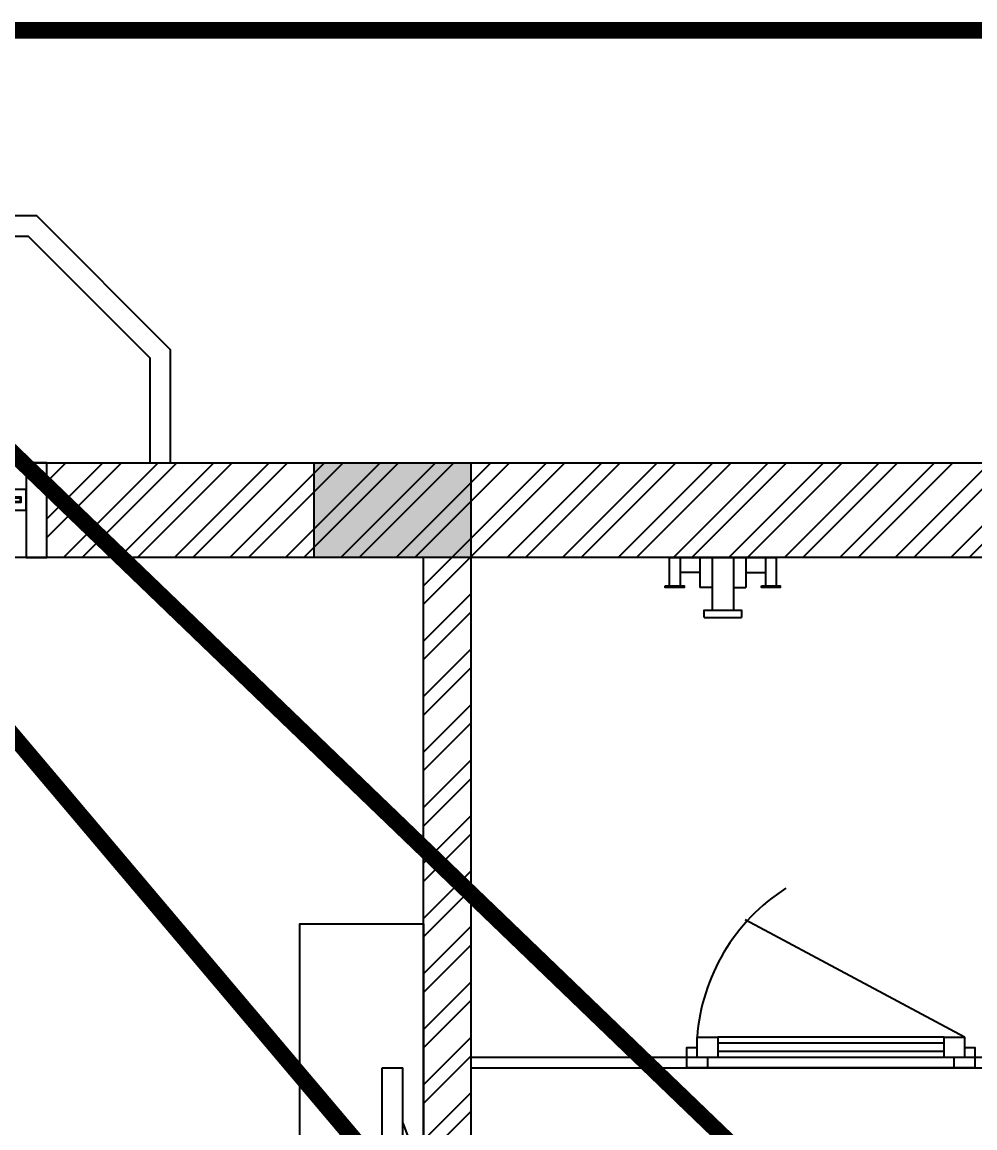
# Model space of a CAD drawing. Header units: millimetres. Extents: x -176651 to 424033, y -469666 to 486614.
# Drawn here: x 259892 to 262207, y 65309 to 67995 of the extents above; entities that cross this region are included whole.
import ezdxf

# ---------------------------------------------------------------- set-up
doc = ezdxf.new("R2010")
doc.units = ezdxf.units.MM
doc.set_wipeout_variables(frame=1)
doc.linetypes.add('1625_East Villa$0$HIDDEN', pattern=[0])
doc.linetypes.add('1625E_Roof Plan$0$DASHED', pattern=[0.75, 0.5, -0.25])
for name, color, linetype in [('1625_East Villa$0$ad-Elevation 10', 8, 'Continuous'), ('1625_East Villa$0$ad-Furniture', 8, 'Continuous'), ('1625_East Villa$0$ad-Glass Sectionline', 8, 'Continuous'), ('1625_East Villa$0$ad-Railing', 8, 'Continuous'), ('1625_East Villa$0$ad-Text main', 8, 'Continuous'), ('1625_East Villa$0$ad-Toilet fixtures', 8, 'Continuous'), ('1625_East Villa$0$ad-Wall', 8, 'Continuous'), ('1625_East Villa$0$ad-Wall hatch', 8, 'Continuous'), ('1625E_Columns$0$ad-Column', 8, 'Continuous'), ('1625E_Columns$0$ad-Column Hatch', 8, 'Continuous'), ('1625E_Roof Plan$0$ad-Primary Roof', 8, 'Continuous'), ('1625E_Roof Plan$0$ad-Secondary Roof', 8, 'Continuous'), ('ad-Plinth', 8, 'Continuous')]:
    doc.layers.add(name, color=color, linetype=linetype)
doc.styles.add('1625_East Villa$0$Standard', font='calibril.ttf')

# ---------------------------------------------------------------- blocks, each defined once
blk = doc.blocks.new('A$C92fa9908')
at = {"layer": 'ad-Plinth', "ltscale": 5}
blk.add_lwpolyline([(0, 13620), (12120, 13620), (12120, 0), (0, 0), (0, 4745), (2830, 4745), (2830, 8645), (0, 8645)], close=True, dxfattribs=at)
blk = doc.blocks.new('zw$C194')
at = {"layer": 'ad-Plinth', "ltscale": 5}
blk.add_blockref('A$C92fa9908', (64583.5, -375453.9), dxfattribs=at)
blk = doc.blocks.new('1625_East Villa$0$3BHK+_A$0$ad_Shower')
for p, q in [((0, 130, 0), (-69.5, 130, 0)), ((0, -130), (0, 130)), ((0, 103.8, 0), (-69.5, 103.8, 0)), ((-36.4, 55.7, 0), (-36.4, 103.8, 0)), ((0, 55.7, 0), (-72.9, 55.7, 0)), ((-72.9, 26.2, 0), (-72.9, 55.7, 0)), ((-145.8, -45.6), (-145.8, 45.6)), ((0, 26.2, 0), (-128.2, 26.2, 0)), ((0, -26.2, 0), (-128.2, -26.2, 0)), ((-72.9, -26.2, 0), (-72.9, -56.1, 0)), ((0, -56.1, 0), (-72.9, -56.1, 0)), ((-36.4, -56.1, 0), (-36.4, -103.8, 0)), ((0, -103.8, 0), (-69.5, -103.8, 0)), ((0, -130, 0), (-69.5, -130, 0))]:
    blk.add_line(p, q)
blk.add_lwpolyline([(-69.5, 94.1), (-69.5, 139.7), (-72.9, 139.7), (-72.9, 94.1)], close=True)
at = {"elevation": 0}
blk.add_lwpolyline([(-145.8, -45.6), (-128.2, -45.6), (-128.2, 45.6), (-145.8, 45.6)], dxfattribs=at)
blk.add_lwpolyline([(-69.5, -139.7), (-69.5, -94.1), (-72.9, -94.1), (-72.9, -139.7)], close=True, dxfattribs=at)
blk = doc.blocks.new('1625_East Villa$0$$ZCDB_AUDIT_GENERATED_C85C')
at = {"color": 8}
for points in [[(675, 75), (141.8, 359.5)], [(625, 75), (75, 75)], [(50, 25), (50, 0), (0, 0), (0, 50), (25, 50)], [(675, 50), (700, 50), (700, 0), (650, 0), (650, 25)], [(700, 0), (0, 0)], [(625, 25), (75, 25)]]:
    blk.add_lwpolyline(points, dxfattribs=at)
for points in [[(75, 25), (25, 25), (25, 75), (75, 75)], [(675, 25), (625, 25), (625, 75), (675, 75)]]:
    blk.add_lwpolyline(points, close=True, dxfattribs=at)
at = {"color": 140}
for points in [[(625, 60), (75, 60)], [(625, 40), (75, 40)]]:
    blk.add_lwpolyline(points, dxfattribs=at)
at = {"color": 8, "linetype": '1625_East Villa$0$HIDDEN'}
blk.add_arc((497.1, 38.3), 473.6, 122.8151, 175.5591, dxfattribs=at)
blk = doc.blocks.new('*U178')
at = {"xscale": -1}
blk.add_blockref('1625_East Villa$0$$ZCDB_AUDIT_GENERATED_C85C', (700, 0), dxfattribs=at)
blk = doc.blocks.new('1625_East Villa$0$A$Cc8134665')
at = {"layer": '1625_East Villa$0$ad-Furniture', "ltscale": 0.125}
for p, q in [((0, -999.5), (0, 1000.5)), ((50, 650.5), (50, -649.5)), ((100, 650.5), (50, 650.5)), ((100, 650.5), (100, -649.5)), ((50, 515.6), (0, 382)), ((0, 382), (0, -382)), ((50, -515.6), (0, -382)), ((100, -649.5), (50, -649.5))]:
    blk.add_line(p, q, dxfattribs=at)
blk.add_lwpolyline([(0, 1000.5), (300, 1000.5), (300, -999.5), (0, -999.5)], dxfattribs=at)
blk = doc.blocks.new('1625_East Villa$0$zw$D46D')
at = {"layer": '1625_East Villa$0$ad-Glass Sectionline'}
blk.add_lwpolyline([(4560, 12150), (7010, 12150), (7010, 12175), (4560, 12175)], close=True, dxfattribs=at)
at = {"xscale": -1}
blk.add_blockref('*U178', (5785, 12150), dxfattribs=at)
at = {"layer": '1625_East Villa$0$ad-Furniture', "rotation": 180}
blk.add_blockref('1625_East Villa$0$A$Cc8134665', (4445, 11500.5), dxfattribs=at)
at = {"layer": '1625_East Villa$0$ad-Toilet fixtures', "xscale": -1, "rotation": 270}
blk.add_blockref('1625_East Villa$0$3BHK+_A$0$ad_Shower', (5172.5, 13390), dxfattribs=at)
blk = doc.blocks.new('1625_East Villa$0$zw$3849')
at = {"layer": '1625_East Villa$0$ad-Text main', "insert": (2330, 13995), "char_height": 100, "width": 2237.11, "attachment_point": 5, "style": '1625_East Villa$0$Standard', "bg_fill": 2}
blk.add_mtext("\\pxqd;2' Wide Balcony", dxfattribs=at)
blk = doc.blocks.new('1625_East Villa$0$$ZCDB_AUDIT_GENERATED_C77D')
blk.add_wipeout([(0, 230), (2400, 230), (2400, 0), (0, 0)]).dxf.layer = '1625_East Villa$0$ad-Elevation 10'
at = {"layer": '1625_East Villa$0$ad-Elevation 10'}
for points in [[(2400, 230), (0, 230)], [(2400, 0), (0, 0)]]:
    blk.add_lwpolyline(points, dxfattribs=at)
for points in [[(50, 0), (50, 230), (0, 230), (0, 0)], [(2350, 0), (2400, 0), (2400, 230), (2350, 230)], [(1217.5, 133), (1217.5, 115), (1182.5, 115), (1182.5, 165), (1217.5, 165), (1217.5, 147), (1195.5, 147), (1195.5, 133)], [(2315, 133), (2315, 115), (2350, 115), (2350, 165), (2315, 165), (2315, 147), (2337, 147), (2337, 133)], [(85, 83), (85, 65), (50, 65), (50, 115), (85, 115), (85, 97), (63, 97), (63, 83)], [(1182.5, 83), (1182.5, 65), (1217.5, 65), (1217.5, 115), (1182.5, 115), (1182.5, 97), (1204.5, 97), (1204.5, 83)]]:
    blk.add_lwpolyline(points, close=True, dxfattribs=at)
at = {"layer": '1625_East Villa$0$ad-Glass Sectionline'}
for points in [[(1217.5, 165), (2315, 165)], [(1182.5, 115), (85, 115)], [(1217.5, 115), (2315, 115)], [(1182.5, 65), (85, 65)]]:
    blk.add_lwpolyline(points, dxfattribs=at)
for points in [[(1200, 145), (2335, 145), (2335, 135), (1200, 135)], [(1200, 95), (65, 95), (65, 85), (1200, 85)]]:
    blk.add_lwpolyline(points, close=True, dxfattribs=at)
blk = doc.blocks.new('*U168')
blk.add_blockref('1625_East Villa$0$$ZCDB_AUDIT_GENERATED_C77D', (0, 0))
blk = doc.blocks.new('1625_East Villa$0$zw$42B5')
at = {"layer": '1625_East Villa$0$ad-Wall hatch', "transparency": 33554610}
h = blk.add_hatch(dxfattribs=at)
h.set_pattern_fill('ANSI32', color=256, scale=10)
h.set_pattern_definition([(45, (-1040635.14, 674820.02), (-67.351921, 67.351921), []), (45, (-1040590.24, 674820.02), (-67.351921, 67.351921), [])])
h.paths.add_polyline_path([(12120, 13620), (12120, 10220), (11890, 10220), (11890, 13390), (7240, 13390), (7240, 8645), (4245, 8645), (4245, 8875), (4445, 8875), (4445, 9370), (4560, 9370), (4560, 8760), (7010, 8760), (7010, 10500), (6360, 10500), (6360, 10615), (7010, 10615), (7010, 13390), (4560, 13390), (4560, 10615), (5560, 10615), (5560, 10500), (4445, 10500), (4445, 13390), (230, 13390), (230, 8875), (3345, 8875), (3345, 8645), (3060, 8645), (3060, 4745), (3345, 4745), (3345, 4515), (230, 4515), (230, 230), (4995, 230), (4995, 3130), (6060, 3130), (6060, 3015), (5110, 3015), (5110, 230), (8310, 230), (8310, 3015), (6860, 3015), (6860, 3130), (8310, 3130), (8310, 4630), (5110, 4630), (5110, 3930), (4995, 3930), (4995, 4515), (4245, 4515), (4245, 4745), (8540, 4745), (8540, 230), (9240, 230), (9240, 0), (0, 0), (0, 4745), (2830, 4745), (2830, 8645), (0, 8645), (0, 13620)])
at = {"layer": '1625_East Villa$0$ad-Railing'}
for points in [[(830, 13620), (830, 13895), (1155, 14220), (3505, 14220), (3830, 13895), (3830, 13620)], [(880, 13620), (880, 13874.3), (1175.7, 14170), (3484.3, 14170), (3780, 13874.3), (3780, 13620)]]:
    blk.add_lwpolyline(points, dxfattribs=at)
blk.add_blockref('*U168', (1130, 13390))
at = {"layer": '1625_East Villa$0$ad-Wall'}
for points in [[(11890, 13390), (7240, 13390), (7240, 8645), (4245, 8645), (4245, 8875), (4445, 8875), (4445, 9370), (4560, 9370), (4560, 8760), (7010, 8760), (7010, 10500), (6360, 10500), (6360, 10615), (7010, 10615), (7010, 13390), (4560, 13390), (4560, 10615), (5560, 10615), (5560, 10500), (4445, 10500), (4445, 13390), (230, 13390)], [(0, 13620), (12120, 13620)]]:
    blk.add_lwpolyline(points, dxfattribs=at)
blk = doc.blocks.new('1625E_Roof Plan')
at = {"layer": '1625E_Roof Plan$0$ad-Primary Roof', "linetype": '1625E_Roof Plan$0$DASHED', "ltscale": 2, "const_width": 40}
blk.add_lwpolyline([(12570, 14670), (2380, 14670), (7475, 9770)], close=True, dxfattribs=at)
at = {"layer": '1625E_Roof Plan$0$ad-Secondary Roof', "linetype": '1625E_Roof Plan$0$DASHED', "ltscale": 2, "const_width": 40}
blk.add_lwpolyline([(2380, 8195), (4927.5, 11207.5), (2380, 14220), (-450, 14220), (-450, 8195)], close=True, dxfattribs=at)
blk = doc.blocks.new('1625E_Columns$0$zw$6AA0')
at = {"layer": '1625E_Columns$0$ad-Column Hatch', "transparency": 33554687}
h = blk.add_hatch(color=256, dxfattribs=at)
h.dxf.hatch_style = 1
h.paths.add_polyline_path([(0, -230), (380, -230), (380, 0), (0, 0)])
at = {"layer": '1625E_Columns$0$ad-Column'}
blk.add_lwpolyline([(0, -230), (380, -230), (380, 0), (0, 0)], close=True, dxfattribs=at)
blk = doc.blocks.new('1625E_Columns')
at = {"layer": '1625E_Columns$0$ad-Column', "xscale": -1, "rotation": 359.9999999999997}
blk.add_blockref('1625E_Columns$0$zw$6AA0', (4560, 13620), dxfattribs=at)
blk = doc.blocks.new('1625_East Villa')
at = {"layer": '1625_East Villa$0$ad-Furniture'}
blk.add_blockref('1625_East Villa$0$zw$D46D', (0, 0), dxfattribs=at)
at = {"layer": '1625_East Villa$0$ad-Text main'}
blk.add_blockref('1625_East Villa$0$zw$3849', (0, 0), dxfattribs=at)
at = {"layer": '1625_East Villa$0$ad-Wall'}
blk.add_blockref('1625_East Villa$0$zw$42B5', (0, 0), dxfattribs=at)
for name in ['1625E_Roof Plan', '1625E_Columns']:
    blk.add_blockref(name, (0, 0))
blk = doc.blocks.new("All Plot's Villa Plans")
at = {"ltscale": 5}
blk.add_blockref('1625_East Villa', (256422.3, 53304.9), dxfattribs=at)

msp = doc.modelspace()

# ---------------------------------------------------------------- block references
at = {"ltscale": 5}
msp.add_blockref("All Plot's Villa Plans", (0, 0), dxfattribs=at)

# ---------------------------------------------------------------- next in the draw order: block references
msp.add_blockref('zw$C194', (191838.8, 428758.8), dxfattribs=at)

doc.saveas('drawing.dxf')
